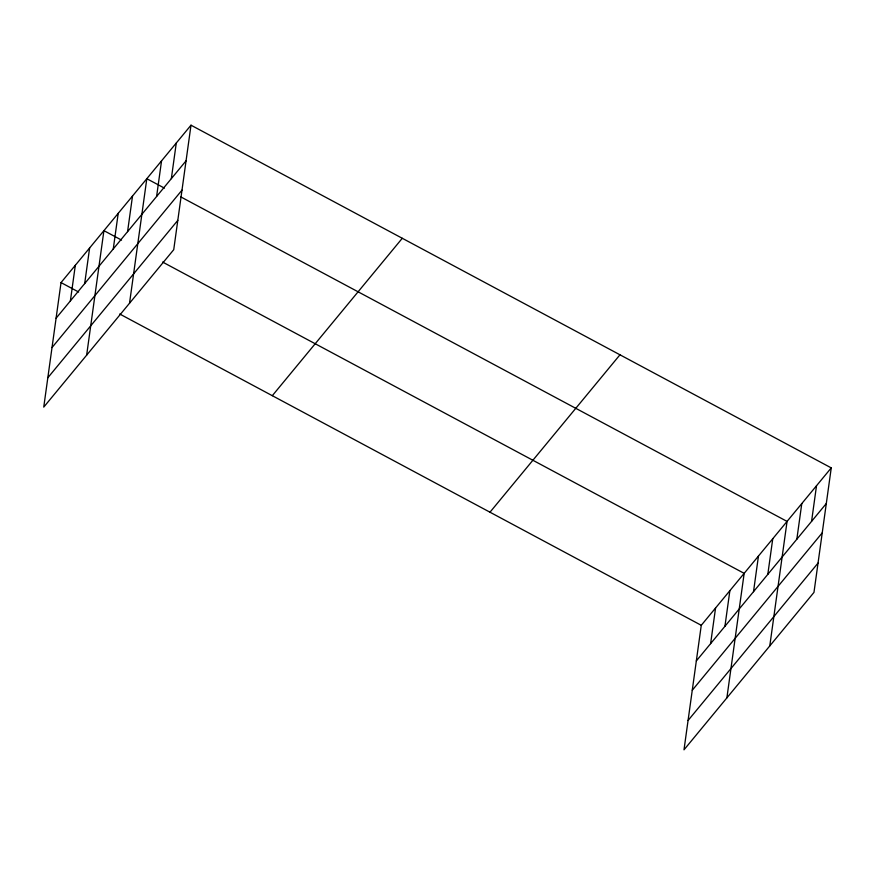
<?xml version="1.0" encoding="UTF-8"?>
<svg xmlns="http://www.w3.org/2000/svg" width="875" height="875" viewBox="0 0 875 875"><rect width="100%" height="100%" fill="white"/><g stroke="black" fill="none" stroke-linecap="round" stroke-linejoin="round"><path stroke-width="1.31" d="M191.002 125.191L61.031 282.592L43.75 407.105L173.731 249.692L191.002 125.191L831.25 467.895L813.969 592.408L683.998 749.809L701.269 625.308L831.25 467.895M70.383 300.902L75.327 265.278M84.678 283.587L89.622 247.964M86.647 355.163L103.917 230.65L121.527 240.078M113.269 248.959L118.212 213.336M127.575 231.645L132.519 196.022M129.533 303.209L146.814 178.708L164.423 188.125M156.603 196.492L161.547 160.869M171.336 178.653L176.28 143.03M710.62 643.617L715.564 607.983M724.927 626.303L729.87 590.669M726.884 697.867L744.166 573.355L162.608 262.062M753.517 591.675L758.461 556.041M767.812 574.361L772.756 538.727M769.781 645.925L787.062 521.413L180.852 196.93M796.841 539.208L801.784 503.573M811.573 521.369L816.517 485.734M56.087 318.216L186.058 160.814M52.019 347.55L181.989 190.148M47.819 377.77L177.8 220.369M272.311 395.686L402.281 238.284M489.989 512.203L619.97 354.802M696.325 660.931L826.306 503.53M692.256 690.266L822.237 532.853M688.067 720.486L818.048 563.073M61.031 282.592L78.63 292.02M119.711 314.005L701.269 625.308"/></g></svg>
